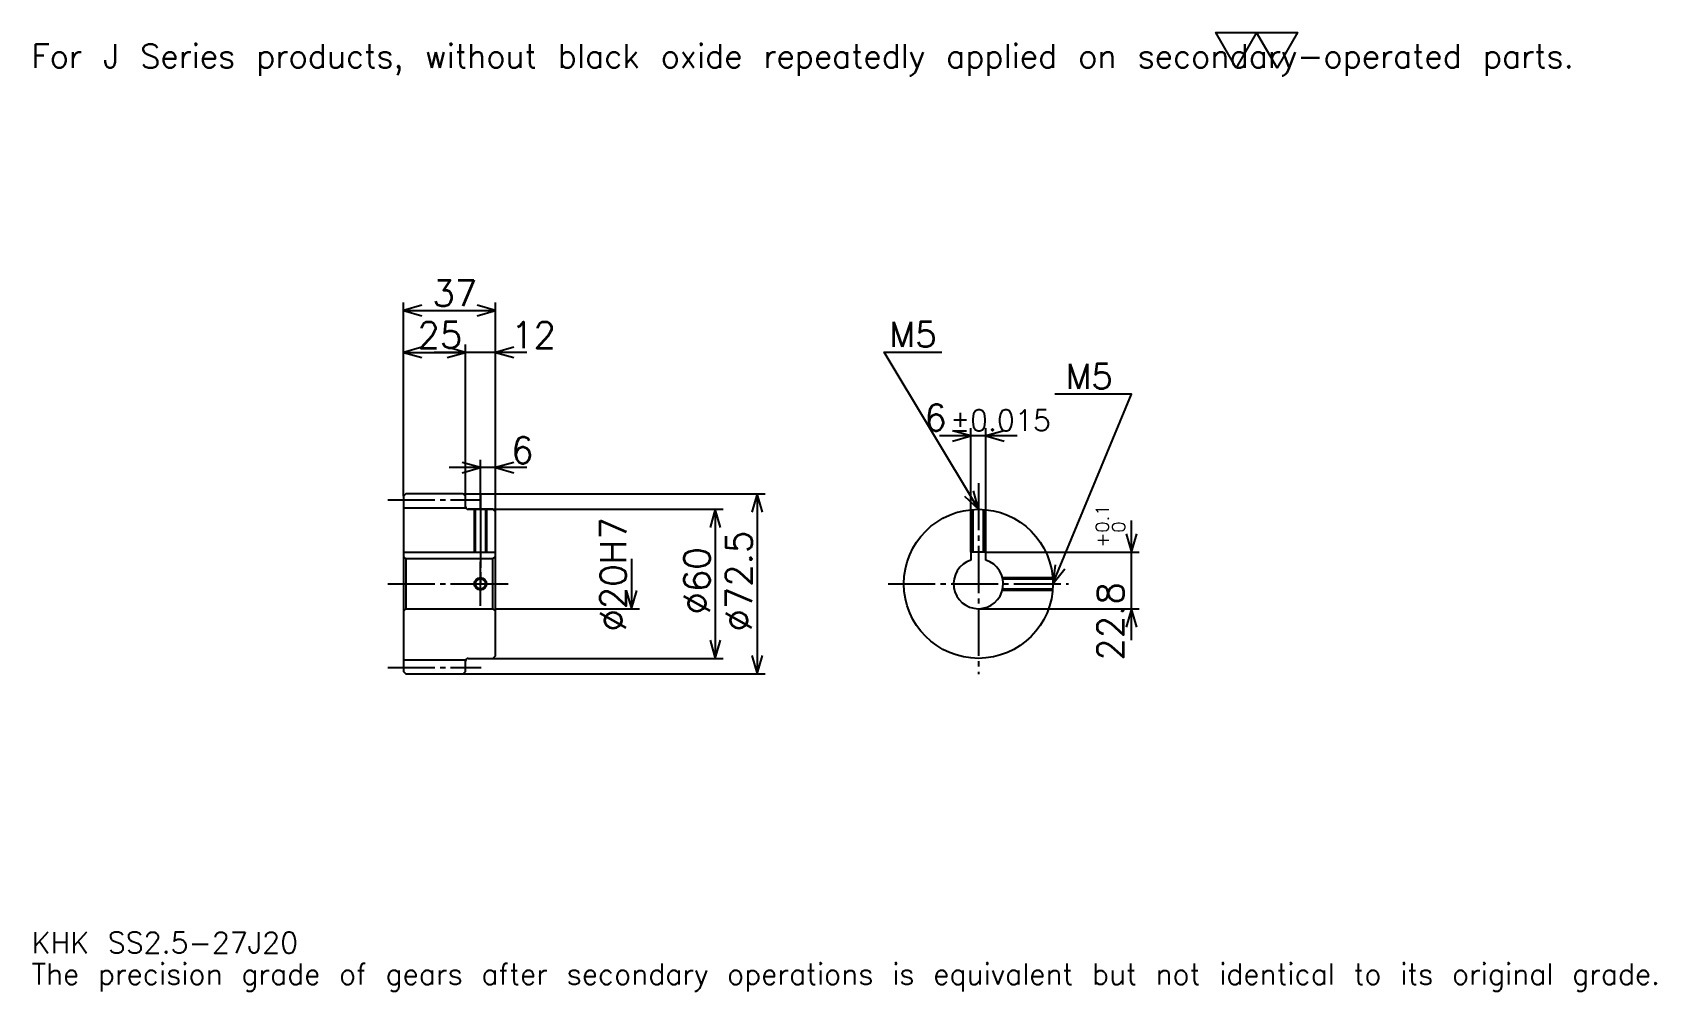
# Model space of a CAD drawing. Extents: x 21 to 675, y 8 to 394.
import ezdxf

# ---------------------------------------------------------------- set-up
doc = ezdxf.new("R2010")
doc.units = 0
doc.linetypes.add('DASHDOT', pattern=[25.304349, 18.978261, -2.108696, 2.108696, -2.108696])
doc.layers.get('0').update_dxf_attribs({"linetype": 'CONTINUOUS'})
doc.layers.add('DASHDOT', color=6, linetype='DASHDOT')
doc.styles.add('KANJI', font='TXT', dxfattribs={"bigfont": 'BIGFONT'})

msp = doc.modelspace()

# ---------------------------------------------------------------- linework, layer by layer
at = {"color": 5}
for p, q in [((170.804337, 208.108688), (170.804337, 285.07608)), ((170.804337, 281.913025), (207.804337, 281.913025)), ((207.804337, 208.108688), (207.804337, 285.07608)), ((195.804337, 208.108688), (195.804337, 268.206512)), ((170.804337, 265.043457), (195.804337, 265.043457)), ((220.456512, 265.043457), (183.152161, 265.043457)), ((417.934753, 231.380432), (386.630432, 231.380432)), ((399.282593, 184.658691), (399.282593, 234.543472)), ((405.282593, 184.658691), (405.282593, 234.543472)), ((220.456512, 218.652161), (189.152161, 218.652161)), ((201.804337, 208.108688), (201.804337, 221.815216)), ((170.804337, 207.108688), (170.804337, 208.108688)), ((194.804337, 208.108688), (207.804337, 208.108688)), ((195.804337, 207.108688), (195.804337, 208.108688)), ((201.804337, 201.858688), (201.804337, 208.108688)), ((201.804337, 201.858688), (201.804337, 208.108688)), ((207.804337, 208.108688), (316.402161, 208.108688)), ((207.804337, 200.858688), (207.804337, 208.108688)), ((313.239136, 208.108688), (313.239136, 135.608688)), ((196.804337, 201.858688), (207.804337, 201.858688)), ((207.804337, 201.858688), (299.532593, 201.858688)), ((296.369568, 201.858688), (296.369568, 141.858688)), ((463.913025, 149.206512), (463.913025, 197.310867)), ((405.282593, 184.658691), (467.076111, 184.658691)), ((262.630432, 181.858688), (262.630432, 161.858688)), ((207.804337, 161.858688), (265.793457, 161.858688)), ((402.282593, 161.858688), (467.076111, 161.858688)), ((196.804337, 141.858688), (207.804337, 141.858688)), ((207.804337, 141.858688), (299.532593, 141.858688)), ((194.804337, 135.608688), (207.804337, 135.608688)), ((207.804337, 135.608688), (316.402161, 135.608688))]:
    msp.add_line(p, q, dxfattribs=at)
at = {"color": 4}
for p, q in [((170.804337, 202.483688), (195.804337, 202.483688)), ((170.804337, 184.658691), (207.804337, 184.658691)), ((171.804337, 181.858688), (171.804337, 161.858688)), ((206.804337, 181.858688), (207.804337, 182.858688)), ((206.804337, 161.858688), (207.804337, 160.858688)), ((170.804337, 141.233688), (195.804337, 141.233688))]:
    msp.add_line(p, q, dxfattribs=at)
at = {"color": 7}
msp.add_lwpolyline([(506.086945, 379.565216), (497.863037, 393.820007), (530.758667, 393.820007), (522.53479, 379.565216), (514.310852, 393.820007), (506.086945, 379.565216)], dxfattribs=at)
at = {"color": 5}
for points in [[(178.184769, 284.021729), (170.804337, 281.913025), (178.184769, 279.804321)], [(200.423904, 279.804321), (207.804337, 281.913025), (200.423904, 284.021729)], [(178.184769, 267.152161), (170.804337, 265.043457), (178.184769, 262.934784)], [(188.423904, 262.934784), (195.804337, 265.043457), (188.423904, 267.152161)], [(188.423904, 262.934784), (195.804337, 265.043457), (188.423904, 267.152161)], [(215.184769, 267.152161), (207.804337, 265.043457), (215.184769, 262.934784)], [(402.282593, 201.858688), (364.32608, 265.119568), (387.521729, 265.119568)], [(432.282593, 171.858688), (463.913025, 248.25), (433.126099, 248.25)], [(391.902161, 229.271729), (399.282593, 231.380432), (391.902161, 233.48912)], [(412.663025, 233.48912), (405.282593, 231.380432), (412.663025, 229.271729)], [(194.423904, 216.543472), (201.804337, 218.652161), (194.423904, 220.760864)], [(215.184769, 220.760864), (207.804337, 218.652161), (215.184769, 216.543472)], [(396.677185, 207.102448), (402.282593, 201.858688), (400.293579, 209.272278)], [(315.347809, 200.728256), (313.239136, 208.108688), (311.130432, 200.728256)], [(298.478241, 194.478256), (296.369568, 201.858688), (294.260864, 194.478256)], [(461.804321, 192.039124), (463.913025, 184.658691), (466.021729, 192.039124)], [(433.157776, 179.484406), (432.282593, 171.858688), (437.054382, 177.870987)], [(260.521729, 169.23912), (262.630432, 161.858688), (264.739136, 169.23912)], [(466.021729, 154.478256), (463.913025, 161.858688), (461.804321, 154.478256)], [(294.260864, 149.23912), (296.369568, 141.858688), (298.478241, 149.23912)], [(311.130432, 142.98912), (313.239136, 135.608688), (315.347809, 142.98912)]]:
    msp.add_lwpolyline(points, dxfattribs=at)
at = {"color": 4}
for points in [[(195.804337, 202.858688), (195.804337, 207.108688), (194.804337, 208.108688), (171.804337, 208.108688), (170.804337, 207.108688), (170.804337, 160.858688)], [(196.804337, 141.858688), (206.804337, 141.858688), (207.804337, 142.858688), (207.804337, 200.858688), (206.804337, 201.858688), (196.804337, 201.858688)], [(199.304337, 201.858688), (199.304337, 184.658691)], [(199.739334, 201.858688), (199.739334, 184.658691)], [(203.869339, 201.858688), (203.869339, 184.658691)], [(204.304337, 201.858688), (204.304337, 184.658691)], [(399.782593, 184.658691), (399.782593, 201.754333)], [(400.21759, 184.658691), (400.21759, 201.787537)], [(404.347595, 184.658691), (404.347595, 201.787537)], [(404.782593, 184.658691), (404.782593, 201.754333)], [(405.282593, 181.398087), (405.282593, 184.658691), (399.282593, 184.658691), (399.282593, 181.398087)], [(170.804337, 160.858688), (171.804337, 161.858688), (206.804337, 161.858688), (206.804337, 181.858688), (171.804337, 181.858688), (170.804337, 182.858688)], [(411.965057, 174.358688), (432.178223, 174.358688)], [(412.067078, 173.923691), (432.211426, 173.923691)], [(411.965057, 169.358688), (432.178223, 169.358688)], [(412.067078, 169.793686), (432.211426, 169.793686)], [(170.804337, 160.858688), (170.804337, 136.608688), (171.804337, 135.608688), (194.804337, 135.608688), (195.804337, 136.608688), (195.804337, 140.858688)]]:
    msp.add_lwpolyline(points, dxfattribs=at)
for centre, radius in [((402.282593, 171.858688), 30), ((201.804337, 171.858688), 2.065)]:
    msp.add_circle(centre, radius, dxfattribs=at)
at = {"color": 7}
msp.add_circle((201.804337, 171.858688), 2.5, dxfattribs=at)
at = {"color": 4}
for centre, radius, start, end in [((196.804337, 202.858688), 1, 180, 270), ((402.282593, 171.858688), 10, 107.457602748, 72.542397252), ((196.804337, 140.858688), 1, 90, 180)]:
    msp.add_arc(centre, radius, start, end, dxfattribs=at)
at = {"layer": 'DASHDOT', "color": 7}
for p, q in [((402.282593, 212.402161), (402.282593, 135.532593)), ((164.478256, 205.608688), (202.130417, 205.608688)), ((201.804337, 201.858688), (201.804337, 171.858688)), ((164.478256, 171.858688), (214.130432, 171.858688)), ((365.956512, 171.858688), (438.608704, 171.858688)), ((164.478256, 138.108688), (202.130417, 138.108688))]:
    msp.add_line(p, q, dxfattribs=at)
for points in [[(201.804337, 208.184784), (201.804337, 178.332596)], [(201.804337, 163.032608), (201.804337, 180.684769)], [(192.978241, 171.858688), (210.630432, 171.858688)]]:
    msp.add_lwpolyline(points, dxfattribs=at)

# ---------------------------------------------------------------- texts
at = {"color": 7, "style": 'KANJI'}
for s, height, p in [('For J Series products, without black oxide repeatedly applied on secondary-operated parts.', 9.48913, (21.086956, 379.565216)), ('37', 10.543478, (182.45108, 283.599976)), ('25', 10.543478, (176.45108, 266.730438)), ('12', 10.543478, (214.130432, 266.730438)), ('M5', 10.12174, (366.434753, 267.228271)), ('M5', 10.12174, (437.343506, 250.358688)), ('6', 10.543478, (380.518768, 233.48912)), ('%%p0.015', 8.434783, (390.955505, 233.48912)), ('6', 10.543478, (214.130432, 220.339127)), ('KHK SS2.5-27J20', 8.434783, (21.086956, 23.195652)), ('The precision grade of gears after secondary operations is equivalent but not identical to its original grade.', 8.434783, (21.086956, 10.543478))]:
    msp.add_text(s, height=height, dxfattribs=at).set_placement(p)
for s, height, p in [('%%c20H7', 10.543478, (260.521729, 152.616837)), ('0.1', 5.271739, (454.845642, 192.456146)), ('0', 5.271739, (461.382629, 192.456146)), ('%%c72.5', 10.543478, (311.130432, 152.616837)), ('+', 5.271739, (454.845642, 186.551804)), ('%%c60', 10.543478, (294.260864, 159.470093)), ('22.8', 10.543478, (460.75, 140.915451))]:
    msp.add_text(s, height=height, rotation=90, dxfattribs=at).set_placement(p)

doc.saveas('drawing.dxf')
